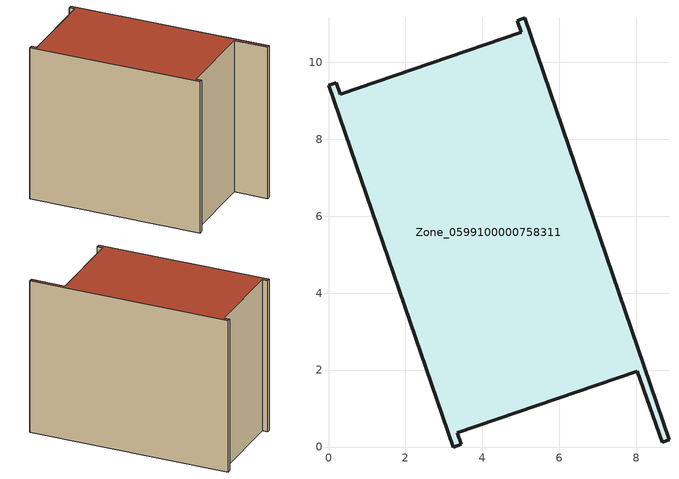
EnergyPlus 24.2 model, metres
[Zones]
Zone_0599100000758311
 floor ground (C_G): 8.67,0.13 8.02,1.97 3.34,0.37 3.44,0.07 3.24,0 0,9.4 0.2,9.47 0.31,9.16 5,10.77 4.9,11.08 5.1,11.15 8.85,0.19 z0
 wall outside (C_F): 3.34,0.37 8.02,1.97 8.67,0.13 8.85,0.19 5.1,11.15 4.9,11.08 5,10.77 0.31,9.16 0.2,9.47 0,9.4 3.24,0 3.44,0.07 3.34,0.37 z0:9.04
 roof outside (C_R): 8.02,1.97 8.67,0.13 8.85,0.19 5.1,11.15 4.9,11.08 5,10.77 0.31,9.16 0.2,9.47 0,9.4 3.24,0 3.44,0.07 3.34,0.37 z9.04
[BUILDING]
Pand.0599100000758311: North Axis=0; Terrain=City; Loads Convergence Tolerance Value=0.04; Temperature Convergence Tolerance Value=0.4; Solar Distribution=FullExterior; Maximum Number of Warmup Days=25; Minimum Number of Warmup Days=1
[Site:Location]
Rotterdam.The.Hague.AP_ZH_NLD Design_Conditions: Latitude=51.96; Longitude=4.45; Time Zone=1; Elevation=-4.5
[SITE:GROUNDTEMPERATURE:BUILDINGSURFACE]
18, 18, 18, 18, 18, 18, 18, 18, 18, 18, 18, 18
[MATERIAL] Thermal Absorptance=0.9; Solar Absorptance=0.7; Visible Absorptance=0.7
Name | Roughness | Thickness | Conductivity | Density | Specific Heat
G.TI.2006-2014 | MediumSmooth | 0.15 | 0.06 | 540 | 1210
F.TI.2006-2014 | Rough | 0.3 | 0.12 | 1920 | 840
R.TI.2006-2014 | MediumRough | 0.2 | 0.08 | 1500 | 1000
[CONSTRUCTION]
C_G: G.TI.2006-2014
C_F: F.TI.2006-2014
C_R: R.TI.2006-2014
[ZONE]
Zone_0599100000758311: Type=1; Multiplier=1; Ceiling Height=Autocalculate; Volume=Autocalculate; Floor Area=autocalculate; Part of Total Floor Area=Yes
[ZONEINFILTRATION:DESIGNFLOWRATE]
Infil_Zone_0599100000758311: Zone or ZoneList or Space or SpaceList=Zone_0599100000758311; Schedule=AlwaysOn; Design Flow Rate Calculation Method=Flow/Area; Flow Rate per Floor Area=0.0015; Constant Term Coefficient=1; Temperature Term Coefficient=0; Velocity Term Coefficient=0; Velocity Squared Term Coefficient=0
[HVACTEMPLATE:ZONE:IDEALLOADSAIRSYSTEM]
Zone_0599100000758311: Maximum Heating Supply Air Temperature=50; Minimum Cooling Supply Air Temperature=13; Maximum Heating Supply Air Humidity Ratio=0.0156; Minimum Cooling Supply Air Humidity Ratio=0.0077; Heating Limit=NoLimit; Cooling Limit=NoLimit; Dehumidification Control Type=ConstantSensibleHeatRatio; Cooling Sensible Heat Ratio=0.7; Dehumidification Setpoint=60; Humidification Control Type=None; Humidification Setpoint=30; Outdoor Air Method=None; Outdoor Air Flow Rate per Person=0.00944; Outdoor Air Flow Rate per Zone Floor Area=0; Outdoor Air Flow Rate per Zone=0; Demand Controlled Ventilation Type=None; Outdoor Air Economizer Type=NoEconomizer; Heat Recovery Type=None; Sensible Heat Recovery Effectiveness=0.7; Latent Heat Recovery Effectiveness=0.65
[ZONECONTROL:THERMOSTAT]
ThermostatControl_Zone_0599100000758311: Zone or ZoneList=Zone_0599100000758311; Control Type Schedule=DualSetpointControlType; Control 1=Thermostat_Zone_0599100000758311; Temperature Difference Between Cutout And Setpoint=0
[THERMOSTATSETPOINT:DUALSETPOINT]
Thermostat_Zone_0599100000758311: Heating Setpoint Temperature Schedule=HeatingSetpoint_Zone_0599100000758311; Cooling Setpoint Temperature Schedule=CoolingSetpoint_Zone_0599100000758311
[SCHEDULE:COMPACT]
HeatingSetpoint_Zone_0599100000758311: Through: 12/31, For: AllDays, Until: 24:00, 21
CoolingSetpoint_Zone_0599100000758311: Through: 12/31, For: AllDays, Until: 24:00, 24
DualSetpointControlType: Through: 12/31, For: AllDays, Until: 24:00, 4
AlwaysOn: Through: 12/31, For: AllDays, Until: 24:00, 1
